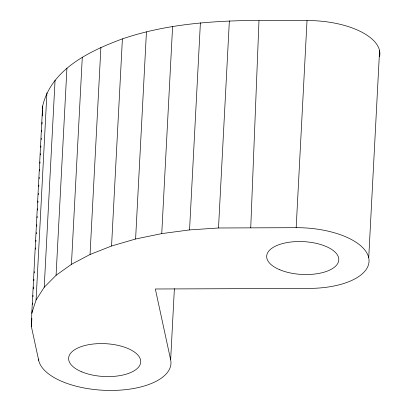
<?xml version="1.0" encoding="UTF-8"?>
<svg xmlns="http://www.w3.org/2000/svg" width="411" height="411" viewBox="0 0 411 411"><rect width="100%" height="100%" fill="white"/><g stroke="black" fill="none" stroke-linecap="round" stroke-linejoin="round"><path stroke-width="0.62" d="M174.382 288.656L170.652 359.836A66.382 30.203 3 0 1 111.237 390.45A66.382 30.203 3 0 1 38.685 360.344L31.431 326.786L31.786 313.228L42.631 106.1C51.283 69.063 89.911 50.887 122.401 38.881C181.78 18.654 245.151 20.041 307.022 20.55A66.382 30.203 3 0 1 379.548 56.744M42.374 115.964L42.538 109.799M42.569 108.566L42.631 106.1M250.736 227.853L258.981 20.735M31.431 326.786L31.868 318.453M32.202 312.036L32.269 310.757M32.608 304.346L32.675 303.061M33.008 296.65L33.075 295.365M33.414 288.954L33.512 287.027M33.851 280.615L33.918 279.336M34.252 272.919L34.319 271.64M35.495 249.194L35.562 247.91M35.896 241.498L35.963 240.219M36.302 233.802L36.368 232.523M36.702 226.107L36.769 224.827M37.139 217.773L37.206 216.489M37.545 210.078L37.612 208.793M37.946 202.382L38.012 201.097M38.351 194.686L38.418 193.406M38.788 186.353L38.855 185.068M39.189 178.657L39.256 177.372M39.59 170.961L39.662 169.676M39.995 163.265L40.062 161.98M40.432 154.926L40.499 153.647M40.833 147.236L40.9 145.951M41.239 139.54L41.306 138.255M41.639 131.844L41.706 130.559M42.045 124.148L42.143 122.226M31.786 313.228L36.076 299.979L46.921 92.85M38.685 360.344L38.752 359.06M36.076 299.979L44.218 287.263L55.064 80.135M44.218 287.263L56.076 275.303L66.926 68.175M56.076 275.303L71.442 264.319L82.292 57.191M71.442 264.319L90.045 254.496L100.89 47.368M90.045 254.496L111.556 246.009L122.401 38.881M111.556 246.009L135.599 239.002L146.444 31.873M135.599 239.002L161.749 233.607L172.599 26.479M161.749 233.607L189.553 229.913L200.398 22.785M189.553 229.913L218.513 227.987L229.364 20.858M379.569 50.656L368.724 257.784A66.382 30.203 3 0 0 296.172 227.679L307.022 20.55M218.513 227.987L296.172 227.679M170.652 359.836L155.337 288.995L309.303 288.399A66.382 30.203 3 0 0 368.724 257.784M81.82 371.863A36.101 16.425 3 0 0 140.259 364.228A36.101 16.425 3 0 0 91.936 344.177A36.101 16.425 3 0 0 81.82 371.863M279.886 269.811A36.101 16.425 3 0 0 338.325 262.177A36.101 16.425 3 0 0 290.002 242.125A36.101 16.425 3 0 0 279.886 269.811"/></g></svg>
